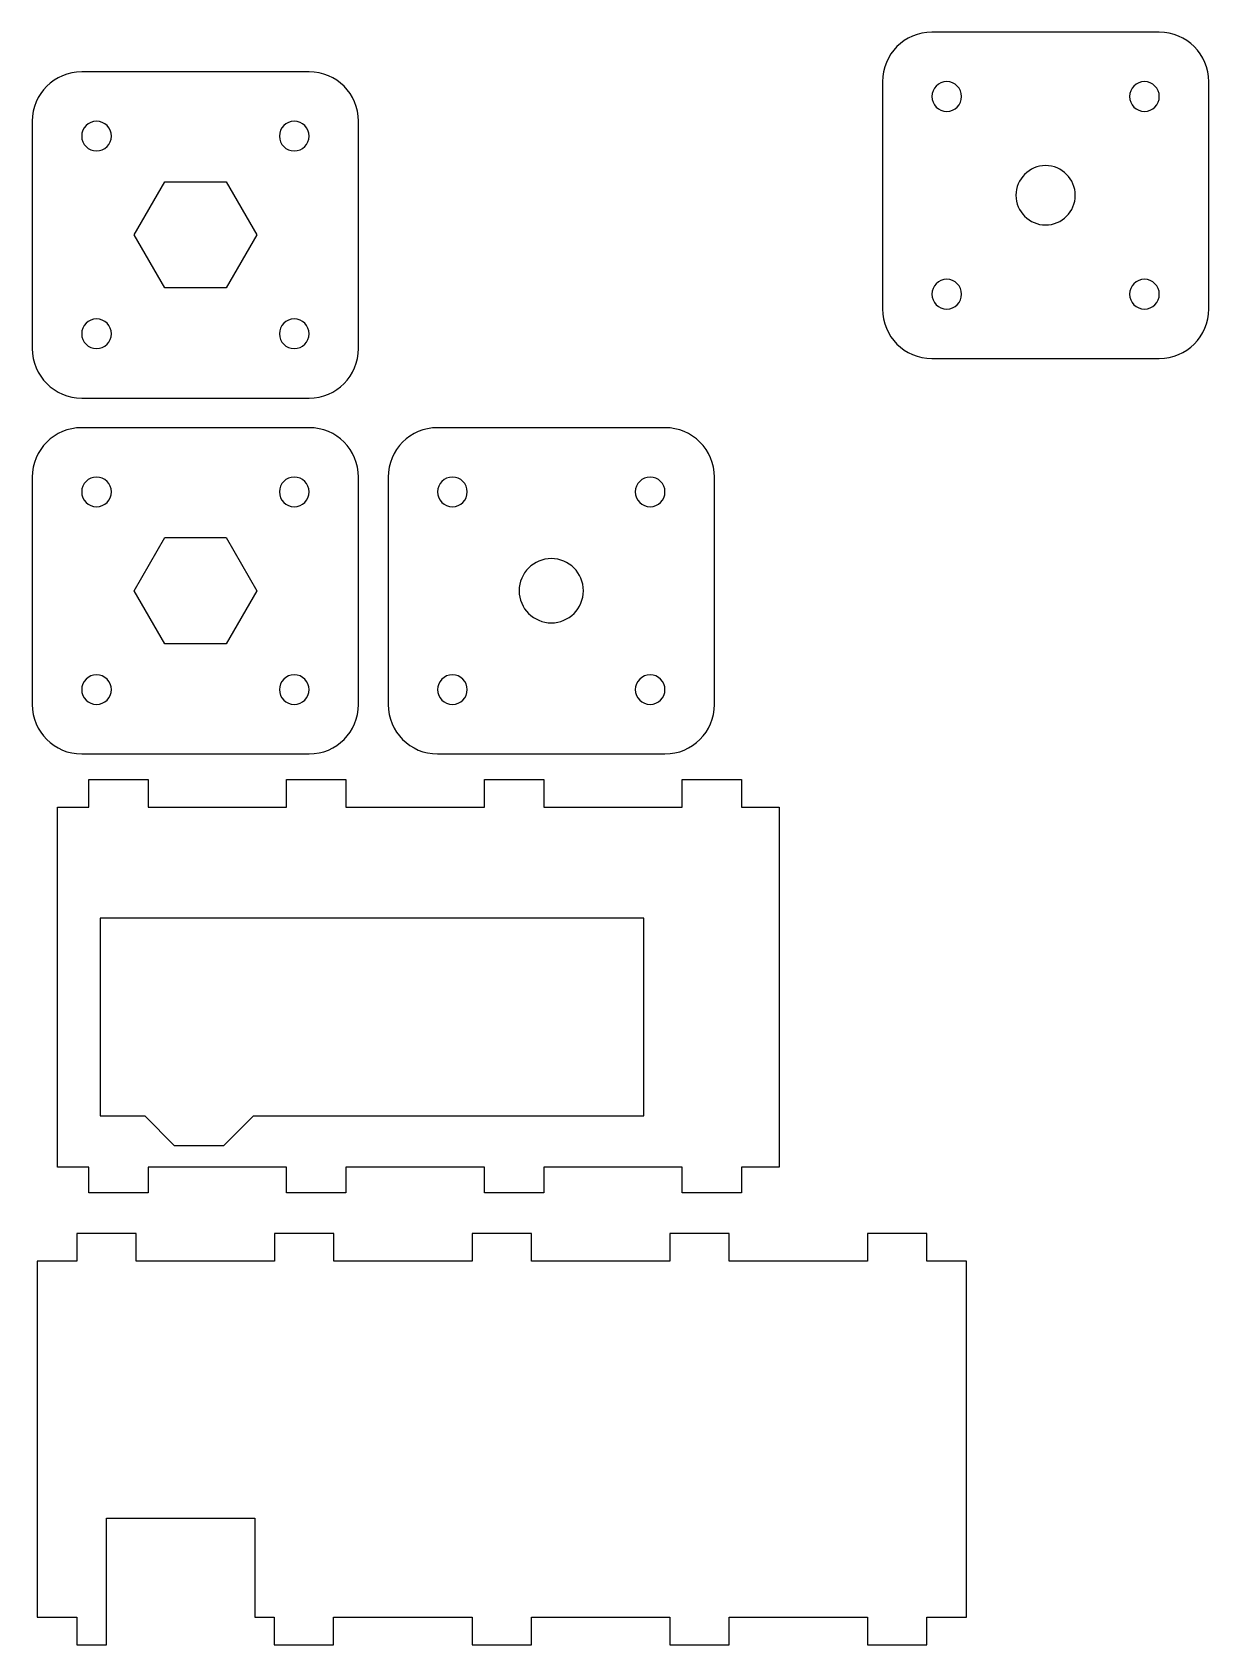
# Model space of a CAD drawing. Extents: x 4 to 283, y -497 to -308.
# Drawn here: x 163.5 to 282.5, y -497 to -333.9 of the extents above; entities that cross this region are included whole.
import ezdxf

# ---------------------------------------------------------------- set-up
doc = ezdxf.new("R2010")
doc.units = 0
doc.header["$MEASUREMENT"] = 0
doc.layers.add('LAYER_1', color=7, linetype='CONTINUOUS')

msp = doc.modelspace()

# ---------------------------------------------------------------- linework, layer by layer
at = {"layer": 'LAYER_1', "color": 7}
for points in [[(256, -338.87), (256, -338.87)], [(276, -338.87), (276, -338.87)], [(170, -342.88), (170, -342.88)], [(190, -342.88), (190, -342.88)], [(256, -358.87), (256, -358.87)], [(276, -358.87), (276, -358.87)], [(170, -362.88), (170, -362.88)], [(190, -362.88), (190, -362.88)], [(170, -378.88), (170, -378.88)], [(190, -378.88), (190, -378.88)], [(206, -378.88), (206, -378.88)], [(226, -378.88), (226, -378.88)], [(170, -398.88), (170, -398.88)], [(190, -398.88), (190, -398.88)], [(206, -398.88), (206, -398.88)], [(226, -398.88), (226, -398.88)], [(225.37, -423.49), (170.37, -423.49), (170.37, -443.49), (174.87, -443.49), (177.87, -446.49), (182.87, -446.49), (185.87, -443.49), (225.37, -443.49), (225.37, -423.49)], [(208, -494.2), (208, -497), (214, -497), (214, -494.2), (228, -494.2), (228, -497), (234, -497), (234, -494.2), (248, -494.2), (248, -497), (254, -497), (254, -494.2), (258, -494.2), (258, -458.2), (254, -458.2), (254, -455.4), (248, -455.4), (248, -458.2), (234, -458.2), (234, -455.4), (228, -455.4), (228, -458.2), (214, -458.2), (214, -455.4), (208, -455.4), (208, -458.2), (194, -458.2), (194, -455.4), (188, -455.4), (188, -458.2), (174, -458.2), (174, -455.4), (168, -455.4), (168, -458.2), (164, -458.2), (164, -494.2), (168, -494.2), (168, -497), (171, -497), (171, -494.2), (171, -494.2), (171, -484.2), (186, -484.2), (186, -494.2), (186, -494.22), (187.98, -494.2), (187.98, -497), (193.98, -497), (193.98, -494.2), (208, -494.2)]]:
    msp.add_lwpolyline(points, dxfattribs=at)
at = {"layer": 'LAYER_1', "color": 250}
for points in [[(176.9, -359.74), (173.8, -354.37), (176.9, -349.01), (183.1, -349.01), (186.2, -354.37), (183.1, -359.74), (176.9, -359.74)], [(249.5, -361.87), (249.5, -361.87)], [(163.5, -365.87), (163.5, -365.87)], [(176.9, -395.74), (173.8, -390.37), (176.9, -385), (183.1, -385), (186.2, -390.37), (183.1, -395.74), (176.9, -395.74)], [(163.5, -401.87), (163.5, -401.87)], [(199.5, -401.87), (199.5, -401.87)], [(229.23, -409.48), (235.23, -409.48), (235.23, -412.28), (239.05, -412.28), (239.05, -448.68), (235.23, -448.68), (235.23, -451.28), (229.23, -451.28), (229.23, -448.68), (215.23, -448.68), (215.23, -451.28), (209.23, -451.28), (209.23, -448.68), (195.23, -448.68), (195.23, -451.28), (189.23, -451.28), (189.23, -448.68), (175.23, -448.68), (175.23, -451.28), (169.23, -451.28), (169.23, -448.68), (166.05, -448.68), (166.05, -412.28), (169.23, -412.28), (169.23, -409.48), (175.23, -409.48), (175.23, -412.28), (189.23, -412.28), (189.23, -409.48), (195.23, -409.48), (195.23, -412.28), (209.23, -412.28), (209.23, -409.48), (215.23, -409.48), (215.23, -412.28), (229.23, -412.28), (229.23, -409.48)]]:
    msp.add_lwpolyline(points, dxfattribs=at)
for points, knots in [([(249.5, -361.87), (249.5, -361.87), (249.5, -338.88), (249.5, -338.88), (249.5, -336.1), (251.73, -333.87), (254.5, -333.87), (254.5, -333.87), (277.5, -333.87), (277.5, -333.87), (280.27, -333.87), (282.5, -336.1), (282.5, -338.88), (282.5, -338.88), (282.5, -361.87), (282.5, -361.87), (282.5, -364.64), (280.27, -366.88), (277.5, -366.88), (277.5, -366.88), (254.5, -366.88), (254.5, -366.88), (251.73, -366.88), (249.5, -364.64), (249.5, -361.87)], [0, 0, 0, 0, 1, 1, 1, 2, 2, 2, 3, 3, 3, 4, 4, 4, 5, 5, 5, 6, 6, 6, 7, 7, 7, 8, 8, 8, 8]), ([(163.5, -365.87), (163.5, -365.87), (163.5, -342.88), (163.5, -342.88), (163.5, -340.1), (165.73, -337.88), (168.5, -337.88), (168.5, -337.88), (191.5, -337.88), (191.5, -337.88), (194.27, -337.88), (196.5, -340.1), (196.5, -342.88), (196.5, -342.88), (196.5, -365.87), (196.5, -365.87), (196.5, -368.64), (194.27, -370.88), (191.5, -370.88), (191.5, -370.88), (168.5, -370.88), (168.5, -370.88), (165.73, -370.88), (163.5, -368.64), (163.5, -365.87)], [0, 0, 0, 0, 1, 1, 1, 2, 2, 2, 3, 3, 3, 4, 4, 4, 5, 5, 5, 6, 6, 6, 7, 7, 7, 8, 8, 8, 8]), ([(269, -350.37), (269, -352.03), (267.66, -353.37), (266, -353.37), (264.34, -353.37), (263, -352.03), (263, -350.37), (263, -348.72), (264.34, -347.37), (266, -347.37), (267.66, -347.37), (269, -348.72), (269, -350.37)], [0, 0, 0, 0, 1, 1, 1, 2, 2, 2, 3, 3, 3, 4, 4, 4, 4]), ([(163.5, -401.87), (163.5, -401.87), (163.5, -378.88), (163.5, -378.88), (163.5, -376.1), (165.73, -373.88), (168.5, -373.88), (168.5, -373.88), (191.5, -373.88), (191.5, -373.88), (194.27, -373.88), (196.5, -376.1), (196.5, -378.88), (196.5, -378.88), (196.5, -401.87), (196.5, -401.87), (196.5, -404.64), (194.27, -406.88), (191.5, -406.88), (191.5, -406.88), (168.5, -406.88), (168.5, -406.88), (165.73, -406.88), (163.5, -404.64), (163.5, -401.87)], [0, 0, 0, 0, 1, 1, 1, 2, 2, 2, 3, 3, 3, 4, 4, 4, 5, 5, 5, 6, 6, 6, 7, 7, 7, 8, 8, 8, 8]), ([(199.5, -401.87), (199.5, -401.87), (199.5, -378.88), (199.5, -378.88), (199.5, -376.1), (201.73, -373.88), (204.5, -373.88), (204.5, -373.88), (227.5, -373.88), (227.5, -373.88), (230.27, -373.88), (232.5, -376.1), (232.5, -378.88), (232.5, -378.88), (232.5, -401.87), (232.5, -401.87), (232.5, -404.64), (230.27, -406.88), (227.5, -406.88), (227.5, -406.88), (204.5, -406.88), (204.5, -406.88), (201.73, -406.88), (199.5, -404.64), (199.5, -401.87)], [0, 0, 0, 0, 1, 1, 1, 2, 2, 2, 3, 3, 3, 4, 4, 4, 5, 5, 5, 6, 6, 6, 7, 7, 7, 8, 8, 8, 8]), ([(219.25, -390.37), (219.25, -392.17), (217.8, -393.62), (216, -393.62), (214.21, -393.62), (212.75, -392.17), (212.75, -390.37), (212.75, -388.58), (214.21, -387.12), (216, -387.12), (217.8, -387.12), (219.25, -388.58), (219.25, -390.37)], [0, 0, 0, 0, 1, 1, 1, 2, 2, 2, 3, 3, 3, 4, 4, 4, 4])]:
    msp.add_open_spline(points, degree=3, knots=knots, dxfattribs=at)
at = {"layer": 'LAYER_1', "color": 7}
for points in [[(256, -338.87), (256.83, -338.87), (257.5, -339.55), (257.5, -340.38), (257.5, -341.2), (256.83, -341.88), (256, -341.88), (255.17, -341.88), (254.5, -341.2), (254.5, -340.38), (254.5, -339.55), (255.17, -338.87), (256, -338.87)], [(276, -338.87), (276.83, -338.87), (277.5, -339.55), (277.5, -340.38), (277.5, -341.2), (276.83, -341.88), (276, -341.88), (275.17, -341.88), (274.5, -341.2), (274.5, -340.38), (274.5, -339.55), (275.17, -338.87), (276, -338.87)], [(170, -342.88), (170.83, -342.88), (171.5, -343.55), (171.5, -344.38), (171.5, -345.2), (170.83, -345.88), (170, -345.88), (169.17, -345.88), (168.5, -345.2), (168.5, -344.38), (168.5, -343.55), (169.17, -342.88), (170, -342.88)], [(190, -342.88), (190.83, -342.88), (191.5, -343.55), (191.5, -344.38), (191.5, -345.2), (190.83, -345.88), (190, -345.88), (189.17, -345.88), (188.5, -345.2), (188.5, -344.38), (188.5, -343.55), (189.17, -342.88), (190, -342.88)], [(256, -358.87), (256.83, -358.87), (257.5, -359.55), (257.5, -360.38), (257.5, -361.2), (256.83, -361.88), (256, -361.88), (255.17, -361.88), (254.5, -361.2), (254.5, -360.38), (254.5, -359.55), (255.17, -358.87), (256, -358.87)], [(276, -358.87), (276.83, -358.87), (277.5, -359.55), (277.5, -360.38), (277.5, -361.2), (276.83, -361.88), (276, -361.88), (275.17, -361.88), (274.5, -361.2), (274.5, -360.38), (274.5, -359.55), (275.17, -358.87), (276, -358.87)], [(170, -362.88), (170.83, -362.88), (171.5, -363.55), (171.5, -364.38), (171.5, -365.2), (170.83, -365.88), (170, -365.88), (169.17, -365.88), (168.5, -365.2), (168.5, -364.38), (168.5, -363.55), (169.17, -362.88), (170, -362.88)], [(190, -362.88), (190.83, -362.88), (191.5, -363.55), (191.5, -364.38), (191.5, -365.2), (190.83, -365.88), (190, -365.88), (189.17, -365.88), (188.5, -365.2), (188.5, -364.38), (188.5, -363.55), (189.17, -362.88), (190, -362.88)], [(170, -378.88), (170.83, -378.88), (171.5, -379.55), (171.5, -380.38), (171.5, -381.2), (170.83, -381.88), (170, -381.88), (169.17, -381.88), (168.5, -381.2), (168.5, -380.38), (168.5, -379.55), (169.17, -378.88), (170, -378.88)], [(190, -378.88), (190.83, -378.88), (191.5, -379.55), (191.5, -380.38), (191.5, -381.2), (190.83, -381.88), (190, -381.88), (189.17, -381.88), (188.5, -381.2), (188.5, -380.38), (188.5, -379.55), (189.17, -378.88), (190, -378.88)], [(206, -378.88), (206.83, -378.88), (207.5, -379.55), (207.5, -380.38), (207.5, -381.2), (206.83, -381.88), (206, -381.88), (205.17, -381.88), (204.5, -381.2), (204.5, -380.38), (204.5, -379.55), (205.17, -378.88), (206, -378.88)], [(226, -378.88), (226.83, -378.88), (227.5, -379.55), (227.5, -380.38), (227.5, -381.2), (226.83, -381.88), (226, -381.88), (225.17, -381.88), (224.5, -381.2), (224.5, -380.38), (224.5, -379.55), (225.17, -378.88), (226, -378.88)], [(170, -398.88), (170.83, -398.88), (171.5, -399.55), (171.5, -400.38), (171.5, -401.2), (170.83, -401.88), (170, -401.88), (169.17, -401.88), (168.5, -401.2), (168.5, -400.38), (168.5, -399.55), (169.17, -398.88), (170, -398.88)], [(190, -398.88), (190.83, -398.88), (191.5, -399.55), (191.5, -400.38), (191.5, -401.2), (190.83, -401.88), (190, -401.88), (189.17, -401.88), (188.5, -401.2), (188.5, -400.38), (188.5, -399.55), (189.17, -398.88), (190, -398.88)], [(206, -398.88), (206.83, -398.88), (207.5, -399.55), (207.5, -400.38), (207.5, -401.2), (206.83, -401.88), (206, -401.88), (205.17, -401.88), (204.5, -401.2), (204.5, -400.38), (204.5, -399.55), (205.17, -398.88), (206, -398.88)], [(226, -398.88), (226.83, -398.88), (227.5, -399.55), (227.5, -400.38), (227.5, -401.2), (226.83, -401.88), (226, -401.88), (225.17, -401.88), (224.5, -401.2), (224.5, -400.38), (224.5, -399.55), (225.17, -398.88), (226, -398.88)]]:
    msp.add_open_spline(points, degree=3, knots=[0, 0, 0, 0, 1, 1, 1, 2, 2, 2, 3, 3, 3, 4, 4, 4, 4], dxfattribs=at)

doc.saveas('drawing.dxf')
